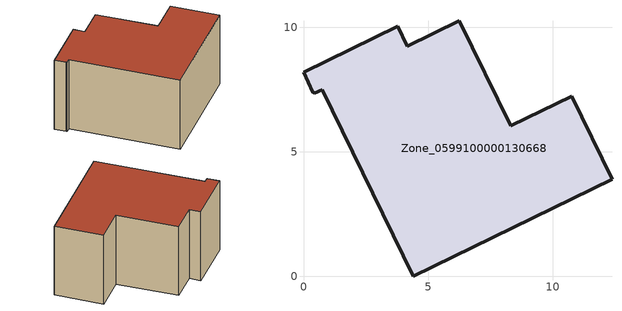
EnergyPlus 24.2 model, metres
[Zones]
Zone_0599100000130668
 floor ground (C_G): 0.76,7.5 0.44,7.35 0.38,7.4 0,8.2 3.78,10.04 4.17,9.25 6.26,10.27 8.32,6.04 10.77,7.23 12.39,3.9 4.4,0 z0
 wall outside (C_F): 0.44,7.35 0.76,7.5 4.4,0 12.39,3.9 10.77,7.23 8.32,6.04 6.26,10.27 4.17,9.25 3.78,10.04 0,8.2 0.38,7.4 0.44,7.35 z0:5.85
 roof outside (C_R): 8.32,6.04 6.26,10.27 4.17,9.25 3.78,10.04 0,8.2 0.38,7.4 0.44,7.35 0.76,7.5 4.4,0 12.39,3.9 10.77,7.23 z5.85
[BUILDING]
Pand.0599100000130668: North Axis=0; Terrain=City; Loads Convergence Tolerance Value=0.04; Temperature Convergence Tolerance Value=0.4; Solar Distribution=FullExterior; Maximum Number of Warmup Days=25; Minimum Number of Warmup Days=1
[Site:Location]
Rotterdam.The.Hague.AP_ZH_NLD Design_Conditions: Latitude=51.96; Longitude=4.45; Time Zone=1; Elevation=-4.5
[SITE:GROUNDTEMPERATURE:BUILDINGSURFACE]
18, 18, 18, 18, 18, 18, 18, 18, 18, 18, 18, 18
[MATERIAL] Thermal Absorptance=0.9; Solar Absorptance=0.7; Visible Absorptance=0.7
Name | Roughness | Thickness | Conductivity | Density | Specific Heat
G.TI.1946-1964 | MediumSmooth | 0.15 | 1 | 540 | 1210
F.TI.1946-1964 | Rough | 0.3 | 0.857143 | 1920 | 840
R.TI.1946-1964 | MediumRough | 0.2 | 0.277778 | 1500 | 1000
[CONSTRUCTION]
C_G: G.TI.1946-1964
C_F: F.TI.1946-1964
C_R: R.TI.1946-1964
[ZONE]
Zone_0599100000130668: Type=1; Multiplier=1; Ceiling Height=Autocalculate; Volume=Autocalculate; Floor Area=autocalculate; Part of Total Floor Area=Yes
[ZONEINFILTRATION:DESIGNFLOWRATE]
Infil_Zone_0599100000130668: Zone or ZoneList or Space or SpaceList=Zone_0599100000130668; Schedule=AlwaysOn; Design Flow Rate Calculation Method=Flow/Area; Flow Rate per Floor Area=0.003; Constant Term Coefficient=1; Temperature Term Coefficient=0; Velocity Term Coefficient=0; Velocity Squared Term Coefficient=0
[HVACTEMPLATE:ZONE:IDEALLOADSAIRSYSTEM]
Zone_0599100000130668: Maximum Heating Supply Air Temperature=50; Minimum Cooling Supply Air Temperature=13; Maximum Heating Supply Air Humidity Ratio=0.0156; Minimum Cooling Supply Air Humidity Ratio=0.0077; Heating Limit=NoLimit; Cooling Limit=NoLimit; Dehumidification Control Type=ConstantSensibleHeatRatio; Cooling Sensible Heat Ratio=0.7; Dehumidification Setpoint=60; Humidification Control Type=None; Humidification Setpoint=30; Outdoor Air Method=None; Outdoor Air Flow Rate per Person=0.00944; Outdoor Air Flow Rate per Zone Floor Area=0; Outdoor Air Flow Rate per Zone=0; Demand Controlled Ventilation Type=None; Outdoor Air Economizer Type=NoEconomizer; Heat Recovery Type=None; Sensible Heat Recovery Effectiveness=0.7; Latent Heat Recovery Effectiveness=0.65
[ZONECONTROL:THERMOSTAT]
ThermostatControl_Zone_0599100000130668: Zone or ZoneList=Zone_0599100000130668; Control Type Schedule=DualSetpointControlType; Control 1=Thermostat_Zone_0599100000130668; Temperature Difference Between Cutout And Setpoint=0
[THERMOSTATSETPOINT:DUALSETPOINT]
Thermostat_Zone_0599100000130668: Heating Setpoint Temperature Schedule=HeatingSetpoint_Zone_0599100000130668; Cooling Setpoint Temperature Schedule=CoolingSetpoint_Zone_0599100000130668
[SCHEDULE:COMPACT]
HeatingSetpoint_Zone_0599100000130668: Through: 12/31, For: AllDays, Until: 24:00, 21
CoolingSetpoint_Zone_0599100000130668: Through: 12/31, For: AllDays, Until: 24:00, 24
DualSetpointControlType: Through: 12/31, For: AllDays, Until: 24:00, 4
AlwaysOn: Through: 12/31, For: AllDays, Until: 24:00, 1
